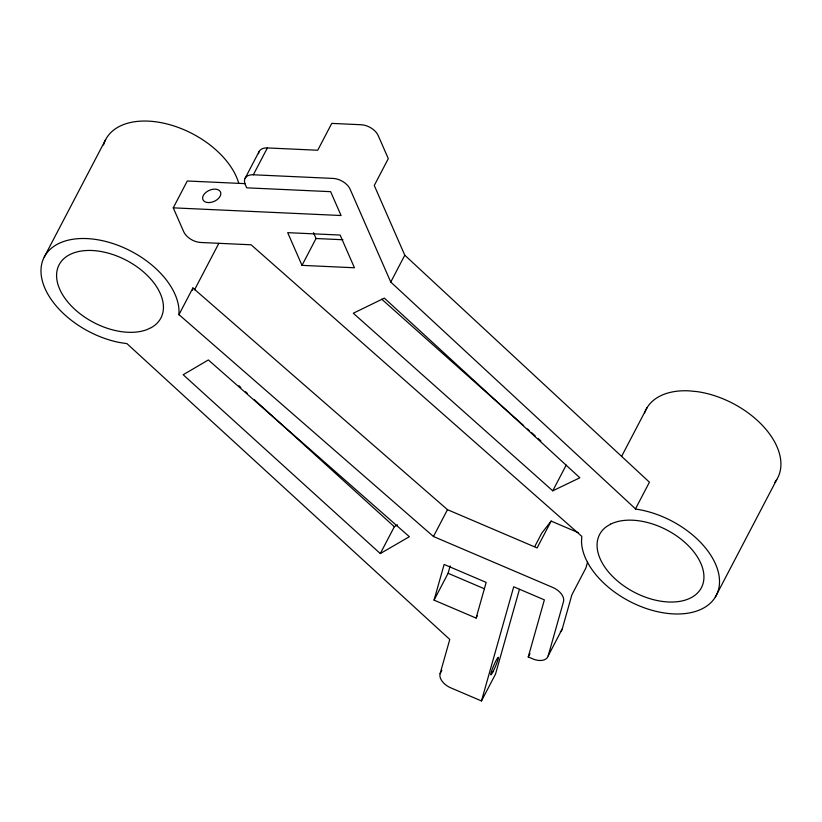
<?xml version="1.0" encoding="UTF-8"?>
<svg xmlns="http://www.w3.org/2000/svg" width="822" height="822" viewBox="0 0 822 822"><rect width="100%" height="100%" fill="white"/><g stroke="black" fill="none" stroke-linecap="round" stroke-linejoin="round"><path stroke-width="1.23" d="M481.476 700.95L513.719 586.774L544.37 599.865L528.248 656.953L532.625 658.823A14.354 8.785 27.6 0 0 548.182 655.874L563.502 601.632A14.354 8.785 27.6 0 0 552.785 587.463L433.451 536.509L178.919 314.59A74.186 45.364 27.6 0 0 109.562 242.5A74.186 45.364 27.6 0 0 41.151 274.322A74.186 45.364 27.6 0 0 119.098 342.425L126.978 343.658L449.768 639.444L440.099 673.691A14.354 8.785 27.6 0 0 450.816 687.87L481.476 700.95L495.512 674.112L519.432 589.395M192.523 290.187L192.913 287.967L447.487 509.671L537.115 547.935L551.151 521.086L578.565 532.79M434.057 600.132L444.127 564.447L486.172 582.397L476.092 618.082L434.057 600.132L448.093 573.283L450.168 565.906M548.182 655.874L562.217 629.025L571.896 594.768L585.932 567.92L587.586 562.043M44.234 257.091L105.637 139.637M173.247 207.843L341.068 215.518L330.629 191.67L246.713 187.827L245.223 184.426A14.354 8.785 27.6 0 1 253.34 174.778L333.054 178.425A14.354 8.785 27.6 0 1 350.121 189.224L390.758 282.059L635.714 509.075A74.186 45.364 27.6 0 1 718.716 573.91A74.186 45.364 27.6 0 1 656.727 611.506A74.186 45.364 27.6 0 1 581.514 541.945L581.791 536.355L251.1 244.792L200.753 242.48A14.354 8.785 27.6 0 1 183.686 231.691L173.247 207.843L187.282 180.994L244.935 183.635M245.1 178.323L259.136 151.474M178.877 314.816L192.913 287.967M253.34 174.778L267.376 147.929L317.724 150.241L331.759 123.392L361.125 124.739A14.354 8.785 27.6 0 1 378.182 135.538L388.303 158.646L374.267 185.484L404.794 255.21L649.431 482.195L635.396 509.044M194.557 289.776L218.837 243.343M302.003 265.362L287.69 232.657L340.133 235.061L354.446 267.767L302.003 265.362L316.038 238.514L313.48 232.677M390.758 282.059L404.794 255.21M380.298 553.576L409.366 536.694L208.356 359.954L183.183 374.74L380.298 553.576L394.334 526.738L397.56 524.857M433.451 536.509L447.487 509.671M440.099 673.691L441.856 670.341M476.092 618.082L477.263 615.842M552.754 490.816L579.859 477.777L384.347 298.119L353.296 313.233L552.754 490.816L566.204 465.098M534.773 546.507L541.79 533.088L551.151 521.086M621.607 456.385L647.058 407.681M528.248 656.953L530.005 653.603M715.346 597.049L776.749 479.596M316.038 238.514L342.908 239.747M448.093 573.283L484.292 588.737M381.716 299.187L523.635 425.549M527.467 428.971L529.389 430.677M531.31 432.382L535.143 435.804M538.02 438.362L540.897 440.921M238.914 385.724L240.815 387.45M245.552 391.745L247.443 393.461M254.08 399.482L394.334 526.738M258.509 153.714A14.354 8.785 27.6 0 1 267.376 147.929M774.786 482.411A74.186 45.364 27.6 0 0 765.539 428.868A74.186 45.364 27.6 0 0 697.118 391.621L688.785 390.83A74.186 45.364 27.6 0 0 644.612 412.829M103.531 144.949A74.186 45.364 27.6 0 1 170.246 124.831A74.186 45.364 27.6 0 1 238.832 183.501M562.217 629.025A14.354 8.785 27.6 0 1 560.296 631.871M610.561 524.159L606.431 526.666A57.427 35.12 27.6 0 0 644.15 596.69A57.427 35.12 27.6 0 0 700.467 562.546A57.427 35.12 27.6 0 0 610.561 524.159M151.402 327.546L146.84 329.673A57.427 35.12 27.6 0 1 58.639 286.518A57.427 35.12 27.6 0 1 120.783 257.615A57.427 35.12 27.6 0 1 151.402 327.546M208.223 202.572A9.576 6.021 -23.6 0 0 220.758 192.831A9.576 6.021 -23.6 0 0 206.219 192.163A9.576 6.021 -23.6 0 0 208.223 202.572M492.923 671.831A9.576 0.966 -66.9 0 0 498.379 657.456A9.576 0.966 -66.9 0 0 492.306 669.077A9.576 0.966 -66.9 0 0 492.923 671.831"/></g></svg>
